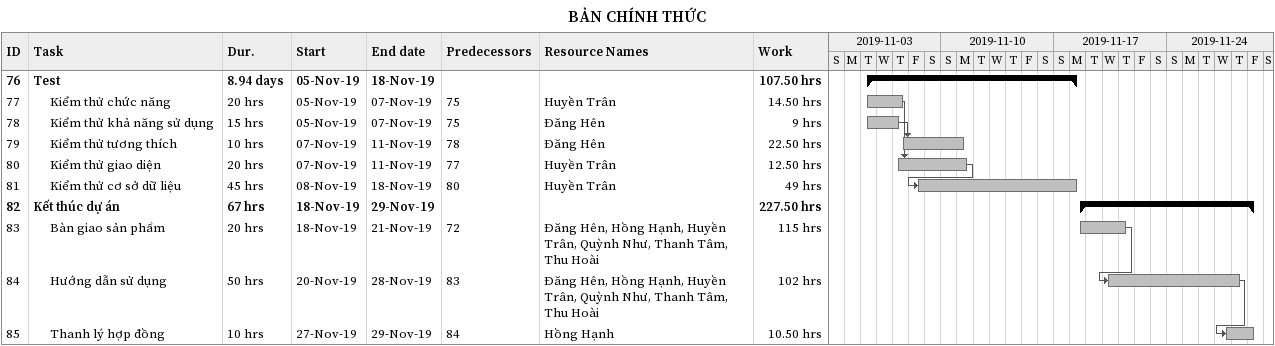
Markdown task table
BẢN CHÍNH THỨC

| ID | Level | Task | Duration | Start | Finish | Predecessors | Resources | Work (h) |
|---|---|---|---|---|---|---|---|---|
| 76 | 1 | **Test** | 8.94d | 2019-11-05 | 2019-11-18 |  |  | 107.50 |
| 77 | 2 | Kiểm thử chức năng | 20h | 2019-11-05 | 2019-11-07 | 75 | Huyền Trân | 14.50 |
| 78 | 2 | Kiểm thử khả năng sử dụng | 15h | 2019-11-05 | 2019-11-07 | 75 | Đăng Hên | 9 |
| 79 | 2 | Kiểm thử tương thích | 10h | 2019-11-07 | 2019-11-11 | 78 | Đăng Hên | 22.50 |
| 80 | 2 | Kiểm thử giao diện | 20h | 2019-11-07 | 2019-11-11 | 77 | Huyền Trân | 12.50 |
| 81 | 2 | Kiểm thử cơ sở dữ liệu | 45h | 2019-11-08 | 2019-11-18 | 80 | Huyền Trân | 49 |
| 82 | 1 | **Kết thúc dự án** | 67h | 2019-11-18 | 2019-11-29 |  |  | 227.50 |
| 83 | 2 | Bàn giao sản phẩm | 20h | 2019-11-18 | 2019-11-21 | 72 | Đăng Hên, Hồng Hạnh, Huyền Trân, Quỳnh Như, Thanh Tâm, Thu Hoài | 115 |
| 84 | 2 | Hướng dẫn sử dụng | 50h | 2019-11-20 | 2019-11-28 | 83 | Đăng Hên, Hồng Hạnh, Huyền Trân, Quỳnh Như, Thanh Tâm, Thu Hoài | 102 |
| 85 | 2 | Thanh lý hợp đồng | 10h | 2019-11-27 | 2019-11-29 | 84 | Hồng Hạnh | 10.50 |
